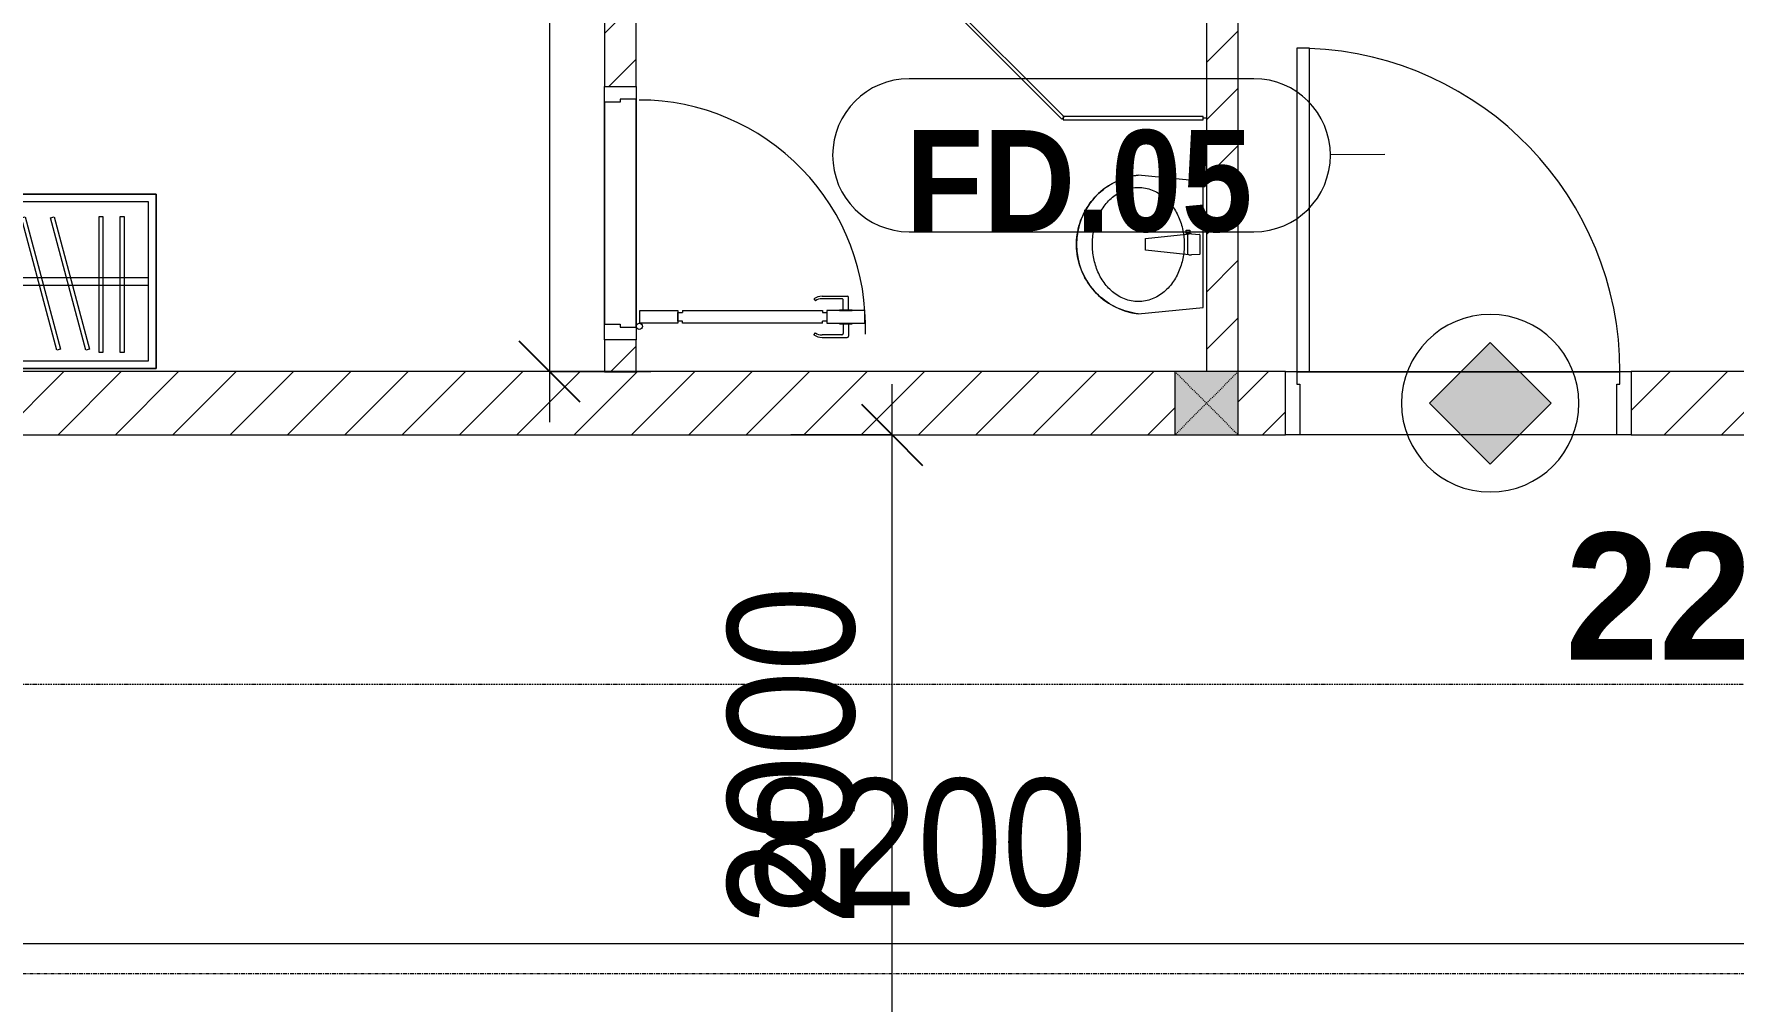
# Model space of a CAD drawing. Header units: millimetres. Extents: x 1591 to 239243, y -15958 to 82755.
# Drawn here: x 164251 to 169613, y 33752 to 36802 of the extents above; entities that cross this region are included whole.
import ezdxf

# ---------------------------------------------------------------- set-up
doc = ezdxf.new("R2010")
doc.units = ezdxf.units.MM
for name, pattern in [('Dash Dot 3_16_', [7.9375, 4.7625, -1.5875, 0, -1.5875]), ('Dash_2_', [6, 3, -3]), ('Grid Line', [22.225, 12.7, -3.175, 3.175, -3.175])]:
    doc.linetypes.add(name, pattern=pattern)
for name, color, linetype, lineweight in [('0-1', 250, 'Continuous', 5), ('A-ANNO-DIMS', 211, 'Continuous', 9), ('A-ANNO-DIMS-160', 211, 'Continuous', 9), ('A-ANNO-NOTE', 131, 'Continuous', 9), ('A-DETL-GENF-1', 9, 'Continuous', 9), ('A-DETL-GENF-2', 10, 'Continuous', 9), ('A-DOOR-1', 254, 'Continuous', 9), ('A-DOOR-2', 9, 'Continuous', 9), ('A-DOOR-3', 10, 'Continuous', 9), ('A-DOOR-FRAM-1', 10, 'Continuous', 9), ('A-DOOR-IDEN', 31, 'Continuous', 9), ('A-FLOR-2', 9, 'Continuous', 9), ('A-GLAZ-CURT-1', 254, 'Continuous', 9), ('A-GLAZ-CURT-2', 9, 'Continuous', 9), ('A-WALL', 113, 'Continuous', 9), ('A-WALL-1', 253, 'Continuous', 18), ('A-WALL-2', 9, 'Continuous', 9), ('A-WALL-3', 113, 'Continuous', 18), ('A-WALL-PATT-1', 10, 'Continuous', 9), ('A-WALL-PATT-2', 111, 'Continuous', 9), ('G-ANNO-SYMB-1', 111, 'Dash Dot 3_16_', 18), ('G-ANNO-TEXT-2', 142, 'Continuous', 9), ('I-FURN-1', 254, 'Continuous', 9), ('P-SANR-FIXT-1', 254, 'Continuous', 9), ('S-COLS', 52, 'Continuous', 9), ('S-COLS-6', 52, 'Continuous', 18), ('S-COLS-HDLN', 52, 'Dash_2_', 9), ('S-GRID-1', 1, 'Grid Line', 9)]:
    doc.layers.add(name, color=color, linetype=linetype, lineweight=lineweight)
doc.styles.add('Arial_10', font='arial_0.ttf', dxfattribs={"width": 0.95, "height": 400})
doc.styles.add('Arial_B_4', font='arialbd_0.ttf', dxfattribs={"width": 0.9, "height": 320})
doc.styles.add('UTM Avo', font='UTM Avo.ttf', dxfattribs={"width": 0.9, "height": 400})
doc.dimstyles.new('1_Dim_chi_tiet_2_5', dxfattribs={"dimscale": 304.8, "dimtxt": 399.720379, "dimasz": 0.629921, "dimexe": 0.524934, "dimexo": 0.0625, "dimgap": 0.052493, "dimtad": 1, "dimdec": 0, "dimrnd": 5, "dimzin": 0, "dimdsep": 46, "dimtxsty": 'UTM Avo', "dimblk1": 'OBLIQUE', "dimblk2": 'OBLIQUE', "dimsah": 1, "dimcen": 0.09, "dimdle": 0.524934, "dimazin": 0, "dimtfac": 1, "dimtdec": 4, "dimtix": 1, "dimtmove": 0, "dimatfit": 3, "dimfxl": 1.049869, "dimfxlon": 1, "dimtvp": 1, "dimtolj": 1, "dimtzin": 0, "dimarcsym": 2})
doc.dimstyles.new('1_Dim_chi_tiet_2_5_1', dxfattribs={"dimscale": 304.8, "dimtxt": 399.720379, "dimasz": 0.629921, "dimexe": 0.524934, "dimexo": 0.0625, "dimgap": 0.052493, "dimtad": 1, "dimdec": 0, "dimrnd": 5, "dimzin": 0, "dimdsep": 46, "dimtxsty": 'UTM Avo', "dimblk1": 'OBLIQUE', "dimblk2": 'OBLIQUE', "dimsah": 1, "dimcen": 0.09, "dimdle": 0.524934, "dimazin": 0, "dimtfac": 1, "dimtdec": 4, "dimtix": 1, "dimtmove": 0, "dimatfit": 3, "dimfxl": 1.049869, "dimfxlon": 1, "dimtvp": 1, "dimtolj": 1, "dimtzin": 0, "dimarcsym": 2})
pattern_1 = [(45, (0, 0), (-90.50967, 90.50967), [])]

# ---------------------------------------------------------------- blocks, each defined once
blk = doc.blocks.new('TU QUAN AO-SUITE ROOM_3 - TU QUAN AO-SUITE ROOM_3-901193-TKCS_MB TẦNG 5')
at = {"layer": 'I-FURN-1'}
for p, q in [((-550, 1500), (0, 1500)), ((-550, 0), (-550, 1500)), ((0, 1500), (-550, 1500)), ((-550, 1500), (-550, 0)), ((-24, 1476), (-526, 1476)), ((-526, 1476), (-526, 600)), ((-526, 1476), (-526, 24)), ((-287, 576), (-287, 1476)), ((-263, 576), (-263, 1476)), ((-24, 24), (-24, 1476)), ((0, 1500), (0, 0)), ((0, 0), (0, 1500)), ((-480.1, 1386.9), (-480.1, 1398.9)), ((-480.1, 1398.9), (-50.1, 1398.9)), ((-480.1, 1386.9), (-480.1, 1398.9)), ((-50.1, 1398.9), (-50.1, 1386.9)), ((-50.1, 1386.9), (-480.1, 1386.9)), ((-480.1, 1320.5), (-480.1, 1332.5)), ((-480.1, 1332.5), (-50.1, 1332.5)), ((-480.1, 1320.5), (-480.1, 1332.5)), ((-50.1, 1320.5), (-480.1, 1320.5)), ((-478.3, 1178.1), (-61.3, 1289.9)), ((-61.3, 1289.9), (-58.2, 1278.3)), ((-50.1, 1332.5), (-50.1, 1320.5)), ((-58.2, 1278.3), (-475.2, 1166.5)), ((-478.3, 1086.9), (-61.3, 1198.6)), ((-58.2, 1187.1), (-475.2, 1075.3)), ((-61.3, 1198.6), (-58.2, 1187.1)), ((-475.2, 1166.5), (-478.3, 1178.1)), ((-475.2, 1075.3), (-478.3, 1086.9)), ((-480.1, 1035.3), (-480.1, 1047.3)), ((-480.1, 1047.3), (-50.1, 1047.3)), ((-480.1, 1035.3), (-480.1, 1047.3)), ((-50.1, 1035.3), (-480.1, 1035.3)), ((-50.1, 1047.3), (-50.1, 1035.3)), ((-480.1, 965.8), (-480.1, 977.8)), ((-480.1, 977.8), (-50.1, 977.8)), ((-480.1, 965.8), (-480.1, 977.8)), ((-50.1, 965.8), (-480.1, 965.8)), ((-50.1, 977.8), (-50.1, 965.8)), ((-480.1, 908.6), (-480.1, 920.6)), ((-480.1, 920.6), (-50.1, 920.6)), ((-480.1, 908.6), (-480.1, 920.6)), ((-50.1, 920.6), (-50.1, 908.6)), ((-50.1, 908.6), (-480.1, 908.6)), ((-475.2, 865.5), (-478.3, 853.9)), ((-58.2, 753.7), (-475.2, 865.5)), ((-478.3, 853.9), (-61.3, 742.1)), ((-61.3, 742.1), (-58.2, 753.7)), ((-478.3, 603.1), (-61.3, 714.9)), ((-58.2, 703.3), (-475.2, 591.5)), ((-61.3, 714.9), (-58.2, 703.3)), ((-526, 24), (-526, 600)), ((-478.3, 511.9), (-61.3, 623.6)), ((-475.2, 591.5), (-478.3, 603.1)), ((-58.2, 612.1), (-475.2, 500.3)), ((-61.3, 623.6), (-58.2, 612.1)), ((-550, 24), (-550, 576)), ((-287, 24), (-287, 576)), ((-263, 24), (-263, 576)), ((-478.3, 423.1), (-61.3, 534.9)), ((-475.2, 500.3), (-478.3, 511.9)), ((-58.2, 523.3), (-475.2, 411.5)), ((-61.3, 534.9), (-58.2, 523.3)), ((-475.2, 411.5), (-478.3, 423.1)), ((-480.1, 368.4), (-480.1, 356.4)), ((-50.1, 368.4), (-480.1, 368.4)), ((-480.1, 356.4), (-50.1, 356.4)), ((-50.1, 356.4), (-50.1, 368.4)), ((-480.1, 311.2), (-480.1, 299.2)), ((-50.1, 311.2), (-480.1, 311.2)), ((-480.1, 299.2), (-50.1, 299.2)), ((-50.1, 299.2), (-50.1, 311.2)), ((-480.1, 241.7), (-480.1, 229.7)), ((-50.1, 241.7), (-480.1, 241.7)), ((-480.1, 229.7), (-50.1, 229.7)), ((-50.1, 229.7), (-50.1, 241.7)), ((-475.2, 192.7), (-478.3, 181.1)), ((-478.3, 181.1), (-61.3, 69.4)), ((-58.2, 80.9), (-475.2, 192.7)), ((-61.3, 69.4), (-58.2, 80.9)), ((-526, 24), (-24, 24)), ((0, 0), (-550, 0)), ((-550, 0), (0, 0))]:
    blk.add_line(p, q, dxfattribs=at)
blk = doc.blocks.new('bonruatreo - Chậu rửa-V43-TKCS_MB TẦNG 5')
at = {"layer": 'P-SANR-FIXT-1'}
for p, q in [((198.4, 0), (-198.4, 0)), ((165, 0), (-165, 0)), ((218.6, -205), (198.4, 0)), ((-198.4, 0), (-218.6, -205)), ((-44.7, -42.8), (-35.6, -42.8)), ((-44.7, -54.2), (-44.7, -42.8)), ((-35.6, -42.8), (-35.6, -44.2)), ((-35.6, -44.2), (-33.1, -44.2)), ((-35.6, -44.2), (-35.6, -52.9)), ((-35.6, -52.9), (-35.6, -54.2)), ((-32.2, -52.9), (-35.6, -52.9)), ((-32.2, -52.9), (-33.1, -44.2)), ((-33, -37.3), (-31.4, -12.2)), ((32.7, -48.5), (-32.7, -48.5)), ((-18.5, -182.5), (-32.2, -52.9)), ((-30.2, -11), (30.2, -11)), ((33, -45.4), (18.5, -182.5)), ((31.4, -12.2), (33, -37.3)), ((-35.6, -54.2), (-44.7, -54.2)), ((18.5, -182.5), (-18.5, -182.5))]:
    blk.add_line(p, q, dxfattribs=at)
at = {"layer": 'P-SANR-FIXT-1', "flags": 128}
blk.add_lwpolyline([(218.6, -205), (217.4, -213.7), (215.9, -222.4), (214, -231), (211.8, -239.5), (209.3, -247.9), (206.4, -256.2), (203.2, -264.4), (199.6, -272.5), (195.8, -280.4), (191.6, -288.1), (187.1, -295.7), (182.3, -303.1), (177.3, -310.3), (171.9, -317.3), (166.3, -324.1), (160.4, -330.6), (154.2, -336.9), (147.8, -342.9), (141.2, -348.7), (134.3, -354.2), (127.3, -359.4), (120, -364.4), (112.5, -369), (104.9, -373.4), (97.1, -377.4), (89.1, -381.2), (81, -384.6), (72.7, -387.6), (64.4, -390.4), (55.9, -392.8), (47.3, -394.8), (38.7, -396.6), (30, -397.9), (21.3, -399), (12.5, -399.6), (3.7, -400), (-5.1, -399.9), (-13.9, -399.6), (-22.6, -398.8), (-31.4, -397.8), (-40.1, -396.3), (-48.7, -394.5), (-57.2, -392.4), (-65.7, -390), (-74, -387.2), (-82.2, -384.1), (-90.3, -380.6), (-98.3, -376.8), (-106.1, -372.7), (-113.7, -368.3), (-121.1, -363.6), (-128.4, -358.7), (-135.4, -353.4), (-142.2, -347.8), (-148.8, -342), (-155.2, -335.9), (-161.3, -329.6), (-167.2, -323), (-172.8, -316.2), (-178.1, -309.2), (-183.1, -302), (-187.8, -294.6), (-192.2, -287), (-196.4, -279.2), (-200.2, -271.3), (-203.7, -263.2), (-206.8, -255), (-209.7, -246.6), (-212.2, -238.2), (-214.3, -229.7), (-216.1, -221.1), (-217.6, -212.4), (-218.6, -205)], dxfattribs=at)
at = {"layer": 'P-SANR-FIXT-1'}
for centre, radius, start, end in [((5.5, -41.4), 38.7, 173.966, 184.1457), ((-30.1, -12.3), 1.3, 91.2278, 176.4003), ((30.1, -12.3), 1.3, 3.5997, 88.7722), ((-5.5, -41.4), 38.7, 353.966, 6.034), ((0, -180), 220, 186.525, 353.475)]:
    blk.add_arc(centre, radius, start, end, dxfattribs=at)
for points in [[(-180, -205), (-180, -197.6), (-178.6, -182.7), (-172.4, -161.2), (-162.5, -141.1), (-149.4, -123), (-133.8, -107), (-116.1, -93.4), (-96.9, -82.1), (-76.5, -73.2), (-55.2, -66.5), (-33.3, -62.1), (-11.2, -59.9), (11.1, -59.9), (33.3, -62.1), (55.2, -66.5), (76.5, -73.2), (96.9, -82.1), (116.1, -93.4), (133.8, -107.1), (149.5, -123), (162.5, -141.2), (172.4, -161.2), (178.6, -182.7), (180, -197.6), (180, -205)], [(180, -205), (180, -212.4), (178.6, -227.3), (172.4, -248.8), (162.5, -268.8), (149.5, -287), (133.8, -302.9), (116.1, -316.6), (96.9, -327.9), (76.5, -336.8), (55.2, -343.5), (33.3, -347.9), (11.1, -350.1), (-11.2, -350.1), (-33.3, -347.9), (-55.2, -343.5), (-76.5, -336.8), (-96.9, -327.9), (-116.1, -316.6), (-133.8, -303), (-149.4, -287), (-162.5, -268.9), (-172.4, -248.8), (-178.6, -227.3), (-180, -212.4), (-180, -205)]]:
    blk.add_open_spline(points, degree=3, dxfattribs=at)
blk = doc.blocks.new('System Panel - Glazed-588850-TKCS_MB TẦNG 5')
at = {"layer": 'A-GLAZ-CURT-2'}
for p, q in [((221.3, 5), (-221.3, 5)), ((-221.3, 5), (-221.3, -5)), ((221.3, -5), (221.3, 5)), ((-221.3, -5), (221.3, -5))]:
    blk.add_line(p, q, dxfattribs=at)
blk = doc.blocks.new('System Panel - Glazed-580250-TKCS_MB TẦNG 5')
at = {"layer": 'A-GLAZ-CURT-2'}
for p, q in [((350.6, 5), (-350.6, 5)), ((-350.6, 5), (-350.6, -5)), ((350.6, -5), (350.6, 5)), ((-350.6, -5), (350.6, -5))]:
    blk.add_line(p, q, dxfattribs=at)
blk = doc.blocks.new('DOOR_CW_01 CANH MO-PANEL KINH - DIG_02-800x2200-CỬA NHÔM KÍNH-401063-TKCS_MB TẦNG 5')
at = {"layer": 'A-DETL-GENF-1'}
for p, q in [((-347, -182), (-347, -62)), ((-347, -62), (-307, -62)), ((-307, -62), (-307, -182)), ((-307, -182), (-347, -182)), ((-347, -196), (-341, -196)), ((-347, -638), (-347, -196)), ((-341, -196), (-341, -182)), ((-341, -182), (-313, -182)), ((-313, -182), (-313, -196)), ((-307, -196), (-313, -196)), ((-307, -196), (-307, -638)), ((-392, -637), (-392, -716.5)), ((-384, -699.5), (-384, -637)), ((-383.9, -611.2), (-377.3, -615.8)), ((-347, -638), (-341, -638)), ((-341, -652), (-341, -638)), ((-307, -638), (-313, -638)), ((-313, -638), (-313, -652)), ((-270.1, -611.2), (-276.7, -615.8)), ((-270, -699.5), (-270, -637)), ((-262, -637), (-262, -716.5)), ((-349, -692.2), (-349, -731.8)), ((-347, -692.2), (-349, -692.2)), ((-307, -652), (-347, -652)), ((-347, -652), (-347, -772)), ((-347, -692.2), (-347, -731.8)), ((-313, -652), (-341, -652)), ((-307, -772), (-307, -652)), ((-307, -692.2), (-307, -731.8)), ((-307, -692.2), (-305, -692.2)), ((-305, -692.2), (-305, -731.8)), ((-349, -720.5), (-388, -720.5)), ((-349, -703.5), (-380, -703.5)), ((-349, -731.8), (-347, -731.8)), ((-305, -731.8), (-307, -731.8)), ((-305, -703.5), (-274, -703.5)), ((-305, -720.5), (-266, -720.5)), ((-347, -772), (-307, -772))]:
    blk.add_line(p, q, dxfattribs=at)
blk.add_circle((-357, -60), 10, dxfattribs=at)
for centre, radius, start, end in [((-357, -60), 714, 268, 0), ((-347, -637), 45, 145, 180), ((-347, -637), 37, 145, 180), ((-307, -637), 37, 0, 35), ((-307, -637), 45, 360, 35), ((-388, -716.5), 4, 180, 270), ((-380, -699.5), 4, 180, 270), ((-274, -699.5), 4, 270, 0), ((-266, -716.5), 4, 270, 0)]:
    blk.add_arc(centre, radius, start, end, dxfattribs=at)
at = {"layer": 'A-DOOR-2'}
for p, q in [((-400, -50), (-400, 50)), ((-400, 50), (-350, 50)), ((-350, 50), (-350, 0)), ((350, 0), (350, 50)), ((350, 50), (400, 50)), ((400, 50), (400, -50)), ((-360, -50), (-400, -50)), ((-360, 0), (-360, -50)), ((-350, 0), (-360, 0)), ((-357, -50), (-332, -50)), ((360, 0), (350, 0)), ((360, -50), (360, 0)), ((400, -50), (360, -50))]:
    blk.add_line(p, q, dxfattribs=at)
blk = doc.blocks.new('NCV_TKTC_TANG 5_rvt-1-TKCS_MB TẦNG 5')
at = {"layer": 'A-WALL-PATT-1'}
h = blk.add_hatch(dxfattribs=at)
h.set_pattern_fill('FP_1', color=256, style=0, pattern_type=2)
h.set_pattern_definition(pattern_1)
h.paths.add_polyline_path([(65952.6, 35737.4), (66052.6, 35737.4), (66052.6, 37736.9), (65952.6, 37736.9), (65952.6, 35737.4)])
h.paths.add_polyline_path([(65952.6, 37836.9), (66052.6, 37836.9), (66052.6, 40136.9), (65952.6, 40136.9), (65952.6, 38432.1)])
h = blk.add_hatch(dxfattribs=at)
h.set_pattern_fill('FP_1', color=256, style=0, pattern_type=2)
h.set_pattern_definition(pattern_1)
h.paths.add_polyline_path([(64052.6, 35737.4), (64152.6, 35737.4), (64152.6, 35836.9), (64052.6, 35836.9), (64052.6, 35737.4)])
h.paths.add_polyline_path([(64152.6, 36636.9), (64152.6, 37736.9), (64052.6, 37736.9), (64052.6, 36636.9), (64102.6, 36636.9)])
at = {"layer": 'A-FLOR-2'}
for p, q in [((64052.6, 35886.9), (64052.6, 36586.9)), ((64052.6, 36586.9), (64052.6, 35886.9)), ((64152.6, 35876.9), (64152.6, 36596.9)), ((65952.6, 36536.9), (65942.6, 36536.9)), ((66237.6, 35736.9), (67257.6, 35736.9))]:
    blk.add_line(p, q, dxfattribs=at)
at = {"layer": 'A-WALL-1'}
for p, q in [((64052.6, 37736.9), (64052.6, 36636.9)), ((64152.6, 36636.9), (64152.6, 37736.9)), ((65952.6, 37736.9), (65952.6, 35737.4)), ((66052.6, 35737.4), (66052.6, 37736.9)), ((64052.6, 35836.9), (64052.6, 35736.9)), ((64152.6, 35736.9), (64152.6, 35836.9)), ((64052.6, 35736.9), (64152.6, 35736.9))]:
    blk.add_line(p, q, dxfattribs=at)
at = {"layer": 'A-WALL-2'}
for p, q in [((64052.6, 35886.9), (64052.6, 36586.9)), ((64152.6, 36596.9), (64152.6, 35876.9))]:
    blk.add_line(p, q, dxfattribs=at)
at = {"layer": 'A-DOOR-1', "rotation": 90.00000000000078}
blk.add_blockref('DOOR_CW_01 CANH MO-PANEL KINH - DIG_02-800x2200-CỬA NHÔM KÍNH-401063-TKCS_MB TẦNG 5', (64102.6, 36236.9), dxfattribs=at)
at = {"layer": 'A-GLAZ-CURT-1'}
for name, p, rotation in [('System Panel - Glazed-580250-TKCS_MB TẦNG 5', (65252.1, 36784.8), 135.0000000000001), ('System Panel - Glazed-588850-TKCS_MB TẦNG 5', (65721.3, 36536.9), 180)]:
    blk.add_blockref(name, p, dxfattribs=dict(at, rotation=rotation))
at = {"layer": 'I-FURN-1', "rotation": 270.0000000000003}
blk.add_blockref('TU QUAN AO-SUITE ROOM_3 - TU QUAN AO-SUITE ROOM_3-901193-TKCS_MB TẦNG 5', (61137.6, 35746.9), dxfattribs=at)
at = {"layer": 'P-SANR-FIXT-1', "rotation": 269.9999999999999}
blk.add_blockref('bonruatreo - Chậu rửa-V43-TKCS_MB TẦNG 5', (65942.6, 36138.3), dxfattribs=at)
blk = doc.blocks.new('G1_SOF - BO TRU - 200x200-3055083-TKCS_MB TẦNG 5')
at = {"layer": 'S-COLS'}
blk.add_hatch(color=256, dxfattribs=at).paths.add_polyline_path([(100, -100), (100, 100), (-100, 100), (-100, -100), (8.4, -100)])
at = {"layer": 'S-COLS-6'}
for p, q in [((100, 100), (-100, 100)), ((-100, 100), (-100, -100)), ((100, -100), (100, 100)), ((-100, -100), (100, -100))]:
    blk.add_line(p, q, dxfattribs=at)
at = {"layer": 'S-COLS-HDLN'}
for p, q in [((100, 100), (-100, -100)), ((-100, 100), (100, -100))]:
    blk.add_line(p, q, dxfattribs=at)
blk = doc.blocks.new('FD_05 - FD_05-1000x2200mm-835433-TKCS_MB TẦNG 5')
at = {"layer": 'A-DETL-GENF-2'}
for p, q in [((510, -100), (470, -100)), ((470, -100), (470, -1120)), ((510, -1120), (510, -100)), ((470, -1120), (510, -1120))]:
    blk.add_line(p, q, dxfattribs=at)
blk.add_arc((510, -100), 1020, 180, 267.7525, dxfattribs=at)
at = {"layer": 'A-DOOR-FRAM-1'}
for p, q in [((-545, 100), (-500, 100)), ((-545, -100), (-545, 100)), ((-500, 100), (-500, -60)), ((500, 100), (545, 100)), ((500, -60), (500, 100)), ((545, 100), (545, -100)), ((-510, -100), (-545, -100)), ((-500, -60), (-510, -60)), ((-510, -60), (-510, -100)), ((510, -60), (500, -60)), ((510, -100), (510, -60)), ((545, -100), (510, -100))]:
    blk.add_line(p, q, dxfattribs=at)
blk = doc.blocks.new('DIMBLOCK13-TKCS_MB TẦNG 5')
at = {"layer": 'A-ANNO-DIMS-160'}
for p, q in [((166959.5, 33376.9), (166959.5, 35697.4)), ((166639.5, 35537.4), (167119.5, 35537.4)), ((166959.5, 35537.4), (166639.5, 35537.4)), ((166639.5, 33536.9), (167119.5, 33536.9)), ((166959.5, 33536.9), (166639.5, 33536.9))]:
    blk.add_line(p, q, dxfattribs=at)
at = {"layer": 'A-ANNO-DIMS-160', "lineweight": 25}
for p, q in [((166959.5, 35537.4), (166863.5, 35633.4)), ((166959.5, 35537.4), (167055.5, 35441.4)), ((166959.5, 33536.9), (166863.5, 33632.9)), ((166959.5, 33536.9), (167055.5, 33440.9))]:
    blk.add_line(p, q, dxfattribs=at)
at = {"layer": 'A-ANNO-DIMS-160', "color": 0, "insert": (166439.9, 33989.4), "char_height": 400, "width": 1314.636, "attachment_point": 1, "rotation": 90, "line_spacing_factor": 1.110334, "style": 'UTM Avo'}
blk.add_mtext('2000', dxfattribs=at)
blk = doc.blocks.new('_Oblique')
at = {"color": 0, "linetype": 'ByBlock', "lineweight": -2}
blk.add_line((-0.5, -0.5), (0.5, 0.5), dxfattribs=at)
blk = doc.blocks.new('DIMBLOCK91-TKCS_MB TẦNG 5')
at = {"layer": 'A-ANNO-DIMS-160'}
for p, q in [((165878.1, 44496.1), (165878.1, 35577.4)), ((166198.1, 44336.1), (165718.1, 44336.1)), ((165878.1, 44336.1), (166198.1, 44336.1)), ((166198.1, 35737.4), (165718.1, 35737.4)), ((165878.1, 35737.4), (166198.1, 35737.4))]:
    blk.add_line(p, q, dxfattribs=at)
at = {"layer": 'A-ANNO-DIMS-160', "lineweight": 25}
for p, q in [((165878.1, 44336.1), (165782.1, 44432.1)), ((165878.1, 44336.1), (165974.1, 44240.1)), ((165878.1, 35737.4), (165782.1, 35833.4)), ((165878.1, 35737.4), (165974.1, 35641.4))]:
    blk.add_line(p, q, dxfattribs=at)
at = {"layer": 'A-ANNO-DIMS-160', "color": 0, "insert": (165358.4, 39489), "char_height": 400, "width": 1314.636, "attachment_point": 1, "rotation": 90, "line_spacing_factor": 1.110334, "style": 'UTM Avo'}
blk.add_mtext('8600', dxfattribs=at)
blk = doc.blocks.new('STN_Door Tag - STN_Door Tag-1788670-TKCS_MB TẦNG 5')
at = {"layer": 'A-DOOR-IDEN'}
for p, q in [((-3.37, 1.495), (3.431, 1.495)), ((-3.37, -1.524), (3.431, -1.524))]:
    blk.add_line(p, q, dxfattribs=at)
for centre, start, end in [((-3.37, -0.015), 90, 270), ((3.431, -0.015), 270, 90)]:
    blk.add_arc(centre, 1.509, start, end, dxfattribs=at)
blk = doc.blocks.new('DIMBLOCK257-TKCS_MB TẦNG 5')
at = {"layer": 'A-ANNO-DIMS-160'}
for p, q in [((162951.4, 34253.5), (162951.4, 33773.5)), ((162951.4, 33933.5), (162951.4, 34253.5)), ((171151.4, 34253.5), (171151.4, 33773.5)), ((171151.4, 33933.5), (171151.4, 34253.5)), ((162951.4, 33933.5), (171151.4, 33933.5))]:
    blk.add_line(p, q, dxfattribs=at)
at = {"layer": 'A-ANNO-DIMS-160', "lineweight": 25}
for p, q in [((162951.4, 33933.5), (163047.4, 34029.5)), ((171151.4, 33933.5), (171247.4, 34029.5)), ((162951.4, 33933.5), (162855.4, 33837.5)), ((171151.4, 33933.5), (171055.4, 33837.5))]:
    blk.add_line(p, q, dxfattribs=at)
at = {"layer": 'A-ANNO-DIMS-160', "color": 0, "insert": (166503.6, 34453.1), "char_height": 400, "width": 1314.636, "attachment_point": 1, "line_spacing_factor": 1.110334, "style": 'UTM Avo'}
blk.add_mtext('8200', dxfattribs=at)
blk = doc.blocks.new('HDNDCT_GHI CHÚ CỬA CHỐNG CHÁY EI30 - HDNDCT_GHI CHÚ CỬA CHỐNG CHÁY EI30-2461928-TKCS_MB TẦNG 5')
at = {"layer": 'A-ANNO-NOTE'}
blk.add_hatch(color=256, dxfattribs=at).paths.add_polyline_path([(-1.2, 0), (0, 1.2), (1.2, 0), (0, -1.2)])
for p, q in [((0, 1.2), (-1.2, 0)), ((1.2, 0), (0, 1.2)), ((-1.2, 0), (0, -1.2)), ((0, -1.2), (1.2, 0))]:
    blk.add_line(p, q, dxfattribs=at)
for start, end in [(360, 180), (180, 360)]:
    blk.add_arc((0, 0), 1.75, start, end, dxfattribs=at)

msp = doc.modelspace()

# ---------------------------------------------------------------- hatches: boundary and pattern name
at = {"layer": 'A-WALL-PATT-2'}
h = msp.add_hatch(dxfattribs=at)
h.set_pattern_fill('FP_1', color=256, style=0, pattern_type=2)
h.set_pattern_definition([(45, (101998.83, 0), (-90.50967, 90.50967), [])])
h.paths.add_polyline_path([(146651.5, 35537.4), (151451.7, 35537.4), (151451.7, 35737.4), (146651.5, 35736.9), (146651.5, 35554)])
h.paths.add_polyline_path([(161091.4, 35537.4), (162851.4, 35537.4), (162851.4, 35737.4), (161091.4, 35736.9), (161091.4, 35697.4)])
h.paths.add_polyline_path([(179070.6, 35537.4), (179251.4, 35537.4), (179251.4, 35737.4), (176251.7, 35736.9), (176251.7, 35537.4)])
h.paths.add_polyline_path([(159860.9, 35537.4), (160001.4, 35537.4), (160001.4, 35737.4), (158651.4, 35736.9), (158651.4, 35537.4), (159851.4, 35537.4)])
h.paths.add_polyline_path([(166151.4, 35537.4), (167851.7, 35537.4), (167851.7, 35737.4), (163051.4, 35736.9), (163051.4, 35537.4), (166051.4, 35537.4)])
h.paths.add_polyline_path([(158451.4, 35537.4), (158451.4, 35737.4), (154851.5, 35736.9), (154851.5, 35537.4), (158114.3, 35537.4)])
h.paths.add_polyline_path([(176051.7, 35537.4), (176051.7, 35737.4), (174101.4, 35736.9), (174101.4, 35537.4), (175846.5, 35537.4)])
h.paths.add_polyline_path([(151651.7, 35537.4), (153411.4, 35537.4), (153411.4, 35737.4), (151651.7, 35736.9), (151651.7, 35685.3)])
h.paths.add_polyline_path([(173011.4, 35537.4), (173011.4, 35737.4), (171251.5, 35736.9), (171251.5, 35537.4), (172622.5, 35537.4)])
h.paths.add_polyline_path([(154651.5, 35537.4), (154650.6, 35737.4), (154501.4, 35736.9), (154501.4, 35537.4), (154651.4, 35537.4)])
h.paths.add_polyline_path([(170976.4, 35537.4), (171051.5, 35537.4), (171051.4, 35737.4), (169291.4, 35736.9), (169291.4, 35537.4), (170457, 35537.4)])
h.paths.add_polyline_path([(168051.7, 35537.4), (168201.4, 35537.4), (168201.4, 35737.4), (168051.7, 35736.9), (168051.7, 35543.2)])

# ---------------------------------------------------------------- linework, layer by layer
at = {"layer": 'A-DOOR-IDEN'}
msp.add_line((168514.1, 36421.6), (168342.7, 36421.5), dxfattribs=at)
at = {"layer": 'A-WALL'}
for p, q in [((168236.4, 35737.4), (169256.4, 35737.4)), ((169246.4, 35537.4), (168246.4, 35537.4))]:
    msp.add_line(p, q, dxfattribs=at)
at = {"layer": 'A-WALL-3'}
for p, q in [((167851.7, 35737.4), (163051.4, 35737.4)), ((168201.4, 35737.4), (168051.7, 35737.4)), ((171051.4, 35737.4), (169291.4, 35737.4)), ((163051.4, 35537.4), (167851.7, 35537.4)), ((168051.7, 35537.4), (168201.4, 35537.4)), ((169291.4, 35537.4), (171051.5, 35537.4))]:
    msp.add_line(p, q, dxfattribs=at)
at = {"layer": 'G-ANNO-SYMB-1'}
msp.add_line((130746.6, 34751.5), (236925.7, 34751.5), dxfattribs=at)
at = {"layer": 'S-GRID-1'}
msp.add_line((227946.4, 33836.9), (138442.9, 33836.9), dxfattribs=at)

# ---------------------------------------------------------------- block references
at = {"layer": '0-1'}
msp.add_blockref('NCV_TKTC_TANG 5_rvt-1-TKCS_MB TẦNG 5', (101998.8, 0), dxfattribs=at)
at = {"layer": 'A-ANNO-NOTE', "xscale": 160, "yscale": 160, "zscale": 160}
msp.add_blockref('HDNDCT_GHI CHÚ CỬA CHỐNG CHÁY EI30 - HDNDCT_GHI CHÚ CỬA CHỐNG CHÁY EI30-2461928-TKCS_MB TẦNG 5', (168847.1, 35637.4), dxfattribs=at)
at = {"layer": 'A-DOOR-3', "rotation": 180}
msp.add_blockref('FD_05 - FD_05-1000x2200mm-835433-TKCS_MB TẦNG 5', (168746.4, 35637.4), dxfattribs=at)
at = {"layer": 'A-DOOR-IDEN', "xscale": 159.9999999999999, "yscale": 159.9999999999999, "zscale": 159.9999999999999}
msp.add_blockref('STN_Door Tag - STN_Door Tag-1788670-TKCS_MB TẦNG 5', (167552.3, 36422.2), dxfattribs=at)
at = {"layer": 'S-COLS'}
msp.add_blockref('G1_SOF - BO TRU - 200x200-3055083-TKCS_MB TẦNG 5', (167951.7, 35637.4), dxfattribs=at)

# ---------------------------------------------------------------- texts
at = {"layer": 'A-DOOR-IDEN', "insert": (167549, 36336.8), "char_height": 320, "width": 1124.64, "attachment_point": 5, "line_spacing_factor": 0.936439, "style": 'Arial_B_4'}
msp.add_mtext('\\pt7.2,14.4,21.6,28.8,36,43.2,50.4,57.6,64.8,72,79.2,86.4,93.6,100.8,108,115.2,122.4,129.6,136.8,144,151.2,158.4,165.6,172.8,180,187.2,194.4,201.6,208.8,216,223.2,230.4;FD.05', dxfattribs=at)
at = {"layer": 'G-ANNO-TEXT-2', "insert": (169615.2, 35028.4), "char_height": 400, "width": 1437.92, "attachment_point": 5, "line_spacing_factor": 0.936439, "style": 'Arial_10'}
msp.add_mtext('\\pt1824,3648,5472,7296,9120,10944,12768,14592,16416,18240,20064,21888,23712,25536,27360,29184,31008,32832,34656,36480,38304,40128,41952,43776,45600,47424,49248,51072,52896,54720,56544,58368;{\\fArial|b1|i0|c0|p34;22m}', dxfattribs=at)

# ---------------------------------------------------------------- dimensions: what is measured, and where the dimension line sits
at = {"layer": 'A-ANNO-DIMS'}
for base, p1, p2, override, picture, middle in [((165878.1, 35737.4), (166198.1, 44336.1), (166198.1, 35737.4), {"dimpost": '<>', "dimfxl": 8598.760351}, 'DIMBLOCK91-TKCS_MB TẦNG 5', (165655.1, 40036.7)), ((166959.5094, 35537.3629), (166639.5094, 33536.936), (166639.5094, 35537.3629), {"dimpost": '<>', "dimfxl": 2000.426822}, 'DIMBLOCK13-TKCS_MB TẦNG 5', (166736.5173, 34537.1494))]:
    dim = msp.add_linear_dim(base=base, p1=p1, p2=p2, angle=90, dimstyle='1_Dim_chi_tiet_2_5', override=override, dxfattribs=at)
    dim.commit()
    dim.dimension.update_dxf_attribs({"geometry": picture, "text_midpoint": middle})
dim = msp.add_linear_dim(base=(171151.4, 33933.5), p1=(162951.4, 34253.5), p2=(171151.4, 34253.5), dimstyle='1_Dim_chi_tiet_2_5_1', override={"dimpost": '<>', "dimfxl": 8200}, dxfattribs=at)
dim.commit()
dim.dimension.update_dxf_attribs({"geometry": 'DIMBLOCK257-TKCS_MB TẦNG 5', "text_midpoint": (167051.4, 34156.5)})

doc.saveas('drawing.dxf')
